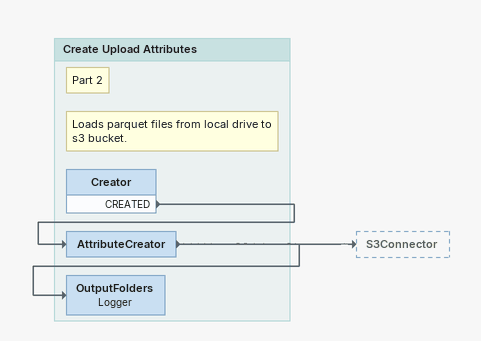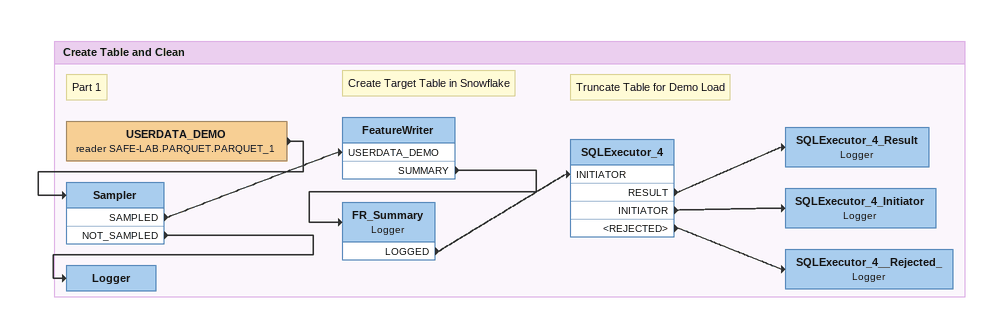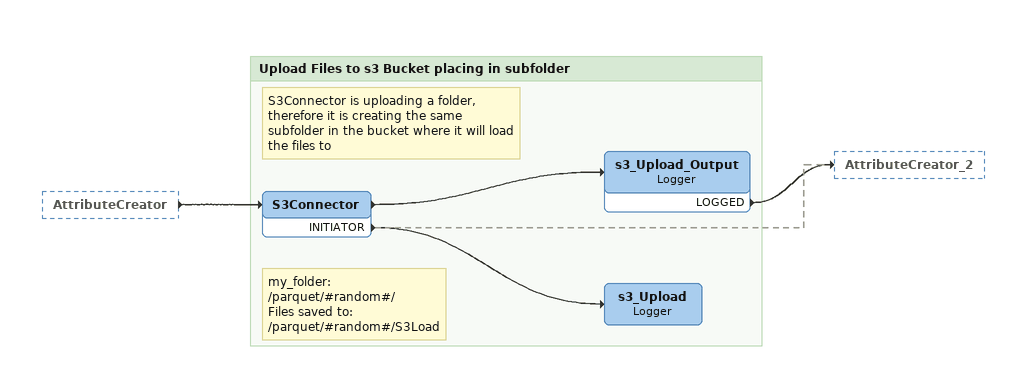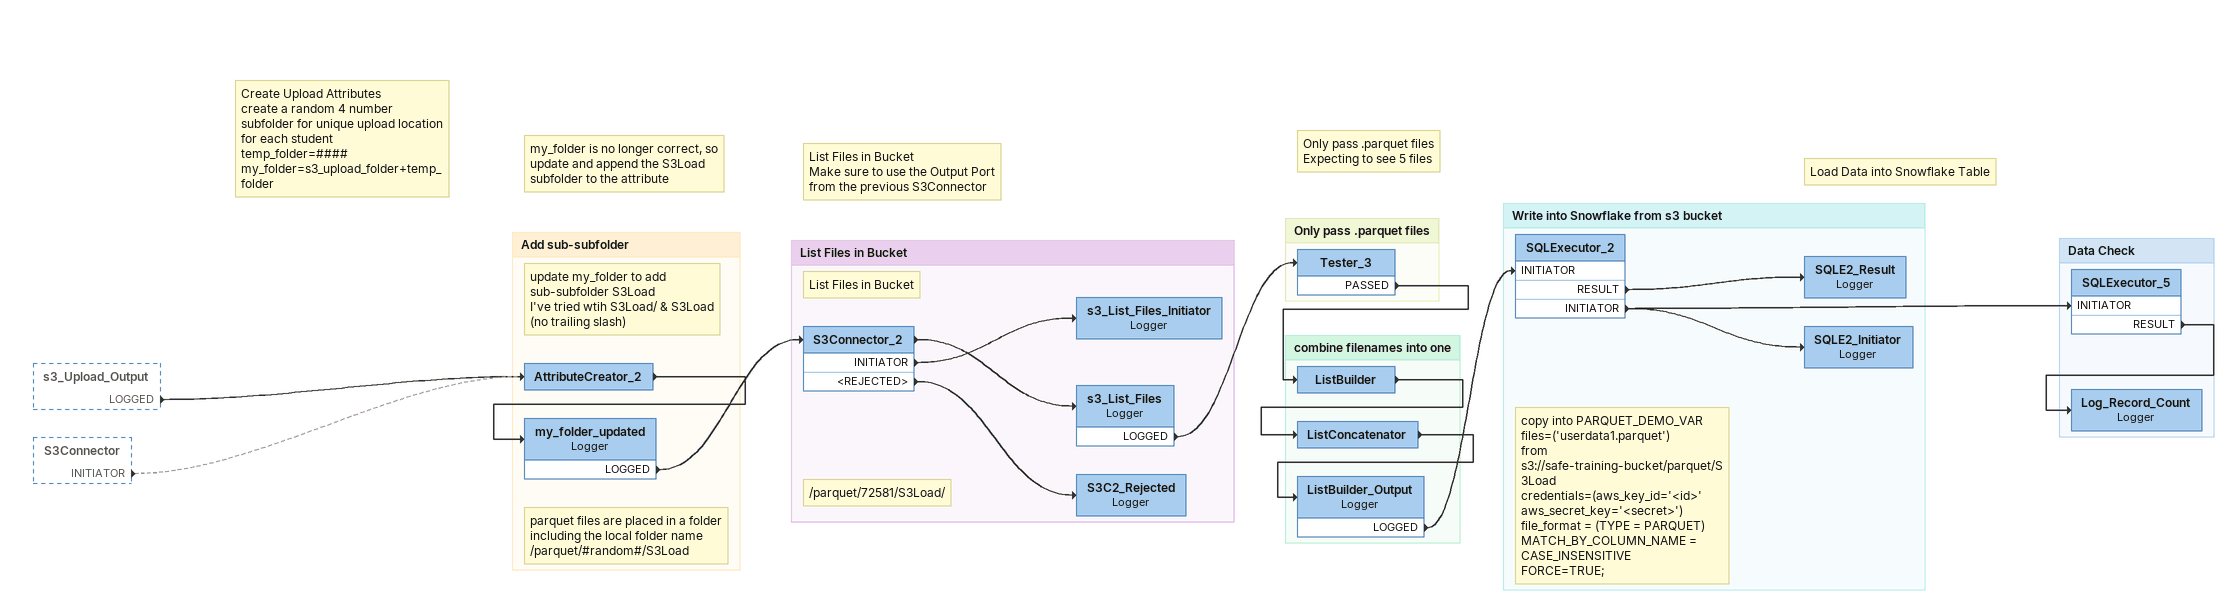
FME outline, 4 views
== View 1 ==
Bookmark: Create Upload Attributes
Note: Part 2
Note: Loads parquet files from local drive to / s3 bucket.
Creator
    CREATED -> AttributeCreator
AttributeCreator
    -> S3Connector
    -> OutputFolders
OutputFolders: Logger

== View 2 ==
Bookmark: Create Table and Clean
Note: Part 1
USERDATA_DEMO (reader SAFE-LAB.PARQUET.PARQUET_1)
    -> Sampler
Sampler
    SAMPLED -> FeatureWriter [USERDATA_DEMO]
    NOT_SAMPLED -> Logger
Note: Create Target Table in Snowflake
FeatureWriter
    SUMMARY -> FR_Summary
FR_Summary: Logger
    LOGGED -> SQLExecutor_4 [INITIATOR]
Note: Truncate Table for Demo Load
SQLExecutor_4
    RESULT -> SQLExecutor_4_Result
    INITIATOR -> SQLExecutor_4_Initiator
    <REJECTED> -> SQLExecutor_4__Rejected_
SQLExecutor_4_Result: Logger
SQLExecutor_4_Initiator: Logger
SQLExecutor_4__Rejected_: Logger
Logger

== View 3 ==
AttributeCreator [outside]
    -> S3Connector

Bookmark: Upload Files to s3 Bucket placing in subfolder
Note: S3Connector is uploading a folder, therefore it is creating the same subfolder in the bucket where it will load the files to
Note: my_folder: / /parquet/#random#/ / Files saved to: / /parquet/#random#/S3Load
S3Connector
    -> s3_Upload_Output
    INITIATOR -> s3_Upload
    INITIATOR -> AttributeCreator_2 [off]
s3_Upload_Output: Logger
    LOGGED -> AttributeCreator_2
s3_Upload: Logger

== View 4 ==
s3_Upload_Output [outside]
    LOGGED -> AttributeCreator_2
S3Connector [outside]
    INITIATOR -> AttributeCreator_2 [off]
Note: Create Upload Attributes / create a random 4 number subfolder for unique upload location for each student / temp_folder=#### / my_folder=s3_upload_folder+temp_folder
Note: my_folder is no longer correct, so update and append the S3Load subfolder to the attribute
Note: List Files in Bucket / Make sure to use the Output Port from the previous S3Connector
Note: Only pass .parquet files / Expecting to see 5 files
Note: Load Data into Snowflake Table

Bookmark: Add sub-subfolder
Note: update my_folder to add sub-subfolder S3Load / I've tried wtih S3Load/ & S3Load (no trailing slash)
AttributeCreator_2
    -> my_folder_updated
Note: parquet files are placed in a folder including the local folder name / /parquet/#random#/S3Load
my_folder_updated: Logger
    LOGGED -> S3Connector_2

Bookmark: List Files in Bucket
Note: List Files in Bucket
S3Connector_2
    -> s3_List_Files
    INITIATOR -> s3_List_Files_Initiator
    <REJECTED> -> S3C2_Rejected
s3_List_Files_Initiator: Logger
s3_List_Files: Logger
    LOGGED -> Tester_3
Note: /parquet/72581/S3Load/
S3C2_Rejected: Logger

Bookmark: Only pass .parquet files
Tester_3
    PASSED -> ListBuilder

Bookmark: combine filenames into one
ListBuilder
    -> ListConcatenator
ListConcatenator
    -> ListBuilder_Output
ListBuilder_Output: Logger
    LOGGED -> SQLExecutor_2 [INITIATOR]

Bookmark: Write into Snowflake from s3 bucket
Note: copy into PARQUET_DEMO_VAR files=('userdata1.parquet') / from s3://safe-training-bucket/parquet/S3Load / credentials=(aws_key_id='<id>' aws_secret_key='<secret>') / file_format = (TYPE = PARQUET) / MATCH_BY_COLUMN_NAME = CASE_INSENSITIVE / FORCE=TRUE;
SQLExecutor_2
    RESULT -> SQLE2_Result
    INITIATOR -> SQLExecutor_5 [INITIATOR]
    INITIATOR -> SQLE2_Initiator
SQLE2_Result: Logger
SQLE2_Initiator: Logger

Bookmark: Data Check
SQLExecutor_5
    RESULT -> Log_Record_Count
Log_Record_Count: Logger
